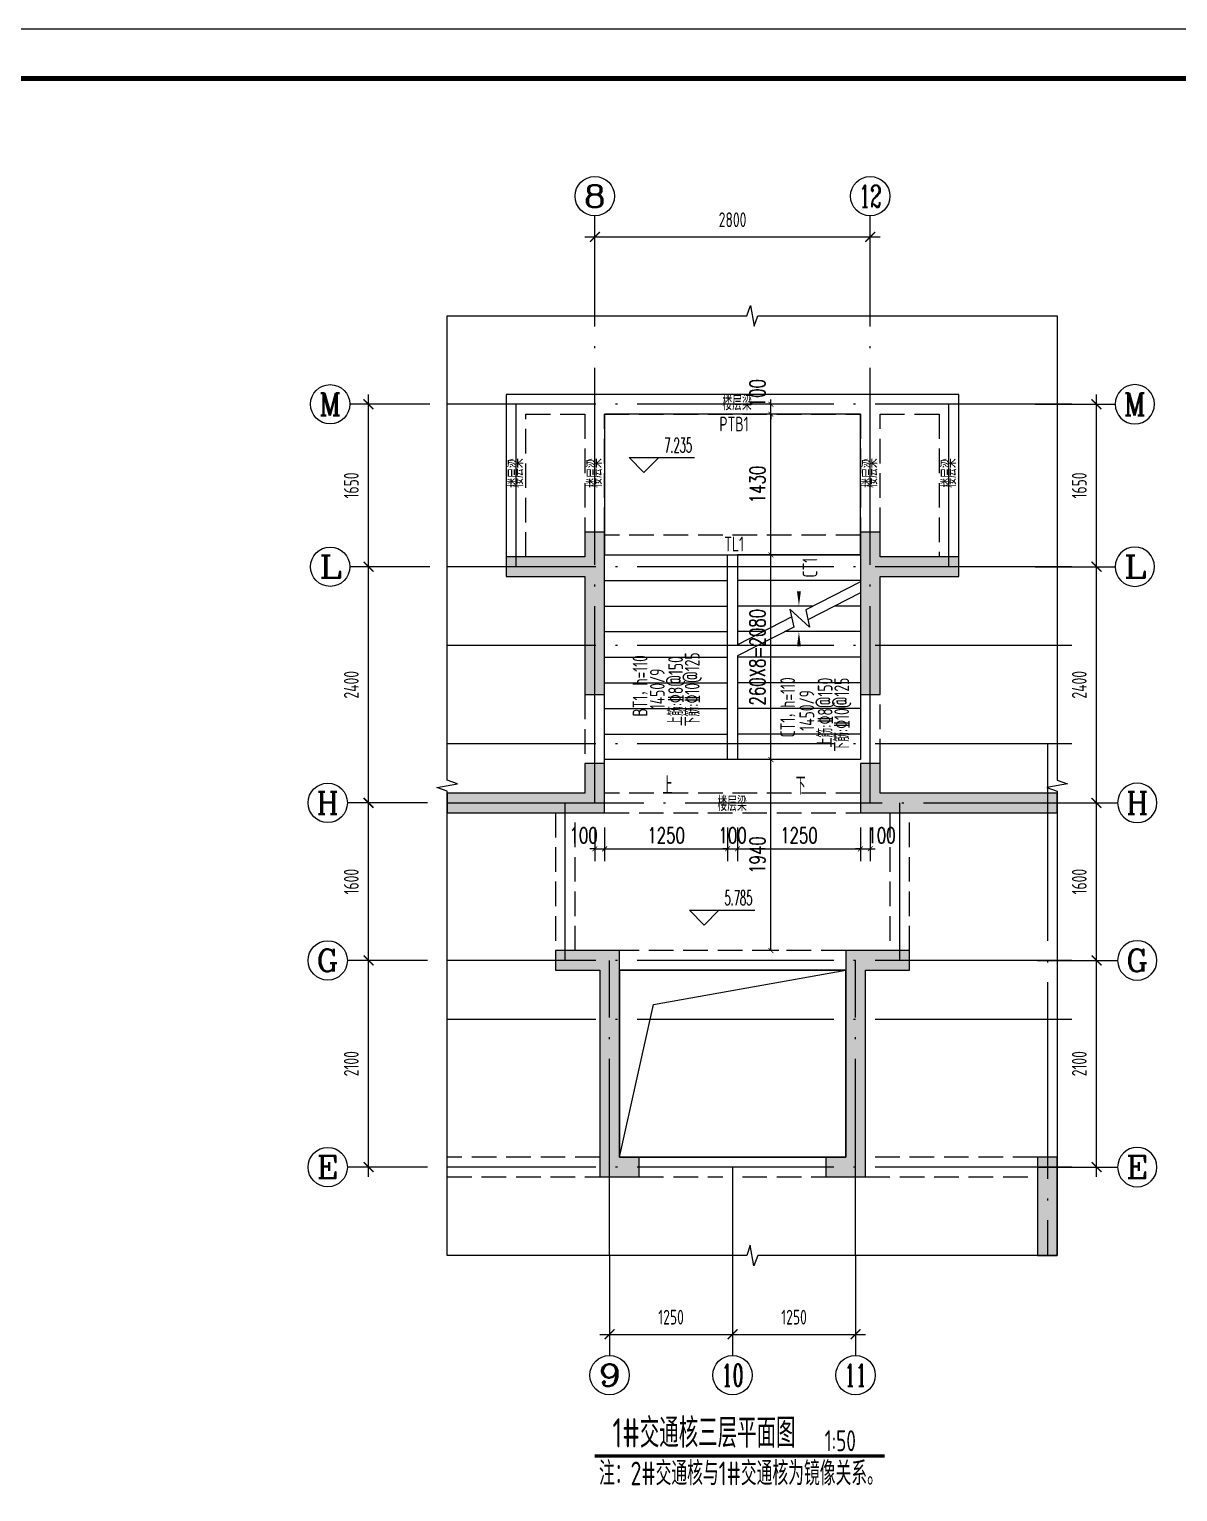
# Model space of a CAD drawing. Extents: x -1058961 to 23600, y -449123 to 2751847.
# Drawn here: x -109573 to -97900, y 32357 to 47216 of the extents above; entities that cross this region are included whole.
import ezdxf
from ezdxf.enums import TextEntityAlignment as Align

# ---------------------------------------------------------------- set-up
doc = ezdxf.new("R2010")
doc.units = 0
doc.header["$LTSCALE"] = 1000
doc.linetypes.add('DASH', pattern=[0.35, 0.25, -0.1])
doc.linetypes.add('DOTE', pattern=[2.42, 2, -0.2, 0.02, -0.2])
doc.layers.get('0').update_dxf_attribs({"linetype": 'CONTINUOUS'})
doc.layers.get('DEFPOINTS').update_dxf_attribs({"linetype": 'CONTINUOUS'})
for name, color, linetype in [('-TK', 7, 'CONTINUOUS'), ('A-AXIS_TEXT', 7, 'CONTINUOUS'), ('A-DOTE', 10, 'DOTE'), ('AXIS', 3, 'CONTINUOUS'), ('DIM_ELEV', 3, 'CONTINUOUS'), ('DIM_SYMB', 3, 'CONTINUOUS'), ('PUB_TEXT', 2, 'CONTINUOUS'), ('S-D洞口', 4, 'CONTINUOUS'), ('S-L主梁线', 4, 'DASH'), ('S-Q墙填充', 252, 'CONTINUOUS'), ('S-Q墙实线', 6, 'CONTINUOUS'), ('S-Y一般标注', 3, 'CONTINUOUS'), ('TEXT', 2, 'CONTINUOUS'), ('尺寸标注', 86, 'CONTINUOUS')]:
    doc.layers.add(name, color=color, linetype=linetype)
doc.layers.add('AXIS_TEXT', color=7, linetype='CONTINUOUS', lineweight=20)
doc.layers.add('STAIR', color=2, linetype='CONTINUOUS', lineweight=18)
doc.styles.add('_TCH_AXIS', font='COMPLEX', dxfattribs={"bigfont": 'GBCBIG'})
doc.styles.add('_TCH_DIM', font='SIMPLEX.shx', dxfattribs={"width": 0.7, "bigfont": 'GBCBIG.shx'})
doc.styles.add('_TCH_DIM_T3', font='SIMPLEX', dxfattribs={"width": 0.705882, "bigfont": 'GBCBIG'})
doc.styles.add('COMPLEX', font='COMPLEX')
doc.styles.add('TSSD_DIMENSION', font='Tssdeng.shx', dxfattribs={"width": 0.7, "bigfont": 'tssdchn.shx'})
doc.styles.add('TSSD_REIN', font='tssdeng.shx', dxfattribs={"width": 0.7, "height": 300, "bigfont": 'tssdchn.shx'})
doc.dimstyles.new('_TCH_ARCH&&50', dxfattribs={"dimtxt": 157.5, "dimasz": 50, "dimexe": 125, "dimexo": 150, "dimgap": 58.75, "dimtad": 1, "dimdec": 0, "dimzin": 0, "dimdsep": 46, "dimtxsty": '_TCH_DIM_T3', "dimblk": 'ARCHTICK', "dimcen": 0.09, "dimclrt": 7, "dimazin": 0, "dimtfac": 1, "dimtdec": 0, "dimtix": 1, "dimtmove": 2, "dimatfit": 3, "dimldrblk": 'ARCHTICK', "dimfxl": 0, "dimtolj": 1, "dimtzin": 0, "dimarcsym": 0})
doc.dimstyles.new('TSSD_100_100$0', dxfattribs={"dimtxt": 300, "dimasz": 80, "dimexe": 100, "dimexo": 250, "dimgap": 100, "dimtad": 1, "dimdec": 0, "dimzin": 0, "dimdsep": 46, "dimtxsty": 'TSSD_DIMENSION', "dimblk": 'ARCHTICK', "dimcen": 0, "dimdle": 100, "dimclrd": 3, "dimclre": 3, "dimclrt": 7, "dimadec": 0, "dimazin": 0, "dimtfac": 1, "dimtdec": 0, "dimtix": 1, "dimtmove": 2, "dimatfit": 3, "dimldrblk": 'ARCHTICK', "dimfxl": 0, "dimtolj": 1, "dimtzin": 0, "dimarcsym": 0})

# ---------------------------------------------------------------- blocks, each defined once
blk = doc.blocks.new('_ArchTick')
at = {"color": 0, "linetype": 'ByBlock', "const_width": 0.15}
blk.add_lwpolyline([(-0.5, -0.5), (0.5, 0.5)], dxfattribs=at)
blk = doc.blocks.new('*D2576')
at = {"layer": 'DEFPOINTS', "color": 0}
for p in [(-101125, 39256), (-101025, 39256), (-101025, 38889)]:
    blk.add_point(p, dxfattribs=at)
at = {"layer": '尺寸标注', "color": 0, "lineweight": -2}
for p, q in [((-101125, 39106), (-101125, 38764)), ((-101025, 39106), (-101025, 38764)), ((-101125, 38889), (-101175, 38889)), ((-101125, 38889), (-101025, 38889)), ((-101025, 38889), (-100975, 38889))]:
    blk.add_line(p, q, dxfattribs=at)
at = {"layer": '尺寸标注', "color": 0, "lineweight": -2, "xscale": 50, "yscale": 50, "zscale": 50}
blk.add_blockref('_ArchTick', (-101125, 38889), dxfattribs=at)
at = {"layer": '尺寸标注', "color": 0, "lineweight": -2, "xscale": 50, "yscale": 50, "zscale": 50, "rotation": 180}
blk.add_blockref('_ArchTick', (-101025, 38889), dxfattribs=at)
at = {"layer": '尺寸标注', "color": 7, "insert": (-100911, 39026), "char_height": 157.5, "attachment_point": 5, "style": '_TCH_DIM_T3'}
blk.add_mtext('\\A1;100', dxfattribs=at)
blk = doc.blocks.new('*D2577')
at = {"layer": 'DEFPOINTS', "color": 0}
for p in [(-102375, 39256), (-101125, 39256), (-101125, 38889)]:
    blk.add_point(p, dxfattribs=at)
at = {"layer": '尺寸标注', "color": 0, "lineweight": -2}
for p, q in [((-102375, 39106), (-102375, 38764)), ((-101125, 39106), (-101125, 38764)), ((-102375, 38889), (-101125, 38889))]:
    blk.add_line(p, q, dxfattribs=at)
at = {"layer": '尺寸标注', "color": 0, "lineweight": -2, "xscale": 50, "yscale": 50, "zscale": 50, "rotation": 180}
blk.add_blockref('_ArchTick', (-102375, 38889), dxfattribs=at)
at = {"layer": '尺寸标注', "color": 0, "lineweight": -2, "xscale": 50, "yscale": 50, "zscale": 50}
blk.add_blockref('_ArchTick', (-101125, 38889), dxfattribs=at)
at = {"layer": '尺寸标注', "color": 7, "insert": (-101750, 39026), "char_height": 157.5, "attachment_point": 5, "style": '_TCH_DIM_T3'}
blk.add_mtext('\\A1;1250', dxfattribs=at)
blk = doc.blocks.new('*D2578')
at = {"layer": 'DEFPOINTS', "color": 0}
for p in [(-102475, 39256), (-102375, 39256), (-102375, 38889)]:
    blk.add_point(p, dxfattribs=at)
at = {"layer": '尺寸标注', "color": 0, "lineweight": -2}
for p, q in [((-102475, 39106), (-102475, 38764)), ((-102375, 39106), (-102375, 38764)), ((-102475, 38889), (-102525, 38889)), ((-102475, 38889), (-102375, 38889)), ((-102375, 38889), (-102325, 38889))]:
    blk.add_line(p, q, dxfattribs=at)
at = {"layer": '尺寸标注', "color": 0, "lineweight": -2, "xscale": 50, "yscale": 50, "zscale": 50}
blk.add_blockref('_ArchTick', (-102475, 38889), dxfattribs=at)
at = {"layer": '尺寸标注', "color": 0, "lineweight": -2, "xscale": 50, "yscale": 50, "zscale": 50, "rotation": 180}
blk.add_blockref('_ArchTick', (-102375, 38889), dxfattribs=at)
at = {"layer": '尺寸标注', "color": 7, "insert": (-102425, 39026), "char_height": 157.5, "attachment_point": 5, "style": '_TCH_DIM_T3'}
blk.add_mtext('\\A1;100', dxfattribs=at)
blk = doc.blocks.new('*D2579')
at = {"layer": 'DEFPOINTS', "color": 0}
for p in [(-103725, 39256), (-102475, 39256), (-102475, 38889)]:
    blk.add_point(p, dxfattribs=at)
at = {"layer": '尺寸标注', "color": 0, "lineweight": -2}
for p, q in [((-103725, 39106), (-103725, 38764)), ((-102475, 39106), (-102475, 38764)), ((-103725, 38889), (-102475, 38889))]:
    blk.add_line(p, q, dxfattribs=at)
at = {"layer": '尺寸标注', "color": 0, "lineweight": -2, "xscale": 50, "yscale": 50, "zscale": 50, "rotation": 180}
blk.add_blockref('_ArchTick', (-103725, 38889), dxfattribs=at)
at = {"layer": '尺寸标注', "color": 0, "lineweight": -2, "xscale": 50, "yscale": 50, "zscale": 50}
blk.add_blockref('_ArchTick', (-102475, 38889), dxfattribs=at)
at = {"layer": '尺寸标注', "color": 7, "insert": (-103100, 39026), "char_height": 157.5, "attachment_point": 5, "style": '_TCH_DIM_T3'}
blk.add_mtext('\\A1;1250', dxfattribs=at)
blk = doc.blocks.new('*D2580')
at = {"layer": 'DEFPOINTS', "color": 0}
for p in [(-103825, 39256), (-103725, 39256), (-103725, 38889)]:
    blk.add_point(p, dxfattribs=at)
at = {"layer": '尺寸标注', "color": 0, "lineweight": -2}
for p, q in [((-103825, 39106), (-103825, 38764)), ((-103725, 39106), (-103725, 38764)), ((-103825, 38889), (-103875, 38889)), ((-103825, 38889), (-103725, 38889)), ((-103725, 38889), (-103675, 38889))]:
    blk.add_line(p, q, dxfattribs=at)
at = {"layer": '尺寸标注', "color": 0, "lineweight": -2, "xscale": 50, "yscale": 50, "zscale": 50}
blk.add_blockref('_ArchTick', (-103825, 38889), dxfattribs=at)
at = {"layer": '尺寸标注', "color": 0, "lineweight": -2, "xscale": 50, "yscale": 50, "zscale": 50, "rotation": 180}
blk.add_blockref('_ArchTick', (-103725, 38889), dxfattribs=at)
at = {"layer": '尺寸标注', "color": 7, "insert": (-103939, 39026), "char_height": 157.5, "attachment_point": 5, "style": '_TCH_DIM_T3'}
blk.add_mtext('\\A1;100', dxfattribs=at)
blk = doc.blocks.new('*D2581')
at = {"layer": 'DEFPOINTS', "color": 0}
for p in [(-102035, 43406), (-101806, 43406), (-101806, 43306)]:
    blk.add_point(p, dxfattribs=at)
at = {"layer": '尺寸标注', "color": 0, "lineweight": -2}
for p, q in [((-101956, 43406), (-102160, 43406)), ((-102035, 43406), (-102035, 43456)), ((-102035, 43306), (-102035, 43406)), ((-101956, 43306), (-102160, 43306)), ((-102035, 43306), (-102035, 43256))]:
    blk.add_line(p, q, dxfattribs=at)
at = {"layer": '尺寸标注', "color": 0, "lineweight": -2, "xscale": 50, "yscale": 50, "zscale": 50}
for p, rotation in [((-102035, 43406), 270), ((-102035, 43306), 90)]:
    blk.add_blockref('_ArchTick', p, dxfattribs=dict(at, rotation=rotation))
at = {"layer": '尺寸标注', "color": 7, "insert": (-102172, 43519), "char_height": 157.5, "attachment_point": 5, "rotation": 90, "style": '_TCH_DIM_T3'}
blk.add_mtext('\\A1;100', dxfattribs=at)
blk = doc.blocks.new('*D2582')
at = {"layer": 'DEFPOINTS', "color": 0}
for p in [(-102035, 43306), (-101806, 43306), (-101806, 41876)]:
    blk.add_point(p, dxfattribs=at)
at = {"layer": '尺寸标注', "color": 0, "lineweight": -2}
for p, q in [((-101956, 43306), (-102160, 43306)), ((-102035, 41876), (-102035, 43306)), ((-101956, 41876), (-102160, 41876))]:
    blk.add_line(p, q, dxfattribs=at)
at = {"layer": '尺寸标注', "color": 0, "lineweight": -2, "xscale": 50, "yscale": 50, "zscale": 50}
for p, rotation in [((-102035, 43306), 90), ((-102035, 41876), 270)]:
    blk.add_blockref('_ArchTick', p, dxfattribs=dict(at, rotation=rotation))
at = {"layer": '尺寸标注', "color": 7, "insert": (-102172, 42591), "char_height": 157.5, "attachment_point": 5, "rotation": 90, "style": '_TCH_DIM_T3'}
blk.add_mtext('\\A1;1430', dxfattribs=at)
blk = doc.blocks.new('*D2583')
at = {"layer": 'DEFPOINTS', "color": 0}
for p in [(-102035, 41876), (-101806, 41876), (-101806, 39796)]:
    blk.add_point(p, dxfattribs=at)
at = {"layer": '尺寸标注', "color": 0, "lineweight": -2}
for p, q in [((-101956, 41876), (-102160, 41876)), ((-102035, 39796), (-102035, 41876)), ((-101956, 39796), (-102160, 39796))]:
    blk.add_line(p, q, dxfattribs=at)
at = {"layer": '尺寸标注', "color": 0, "lineweight": -2, "xscale": 50, "yscale": 50, "zscale": 50}
for p, rotation in [((-102035, 41876), 90), ((-102035, 39796), 270)]:
    blk.add_blockref('_ArchTick', p, dxfattribs=dict(at, rotation=rotation))
at = {"layer": '尺寸标注', "color": 7, "insert": (-102172, 40836), "char_height": 157.5, "attachment_point": 5, "rotation": 90, "style": '_TCH_DIM_T3'}
blk.add_mtext('\\A1;260X8=2080', dxfattribs=at)
blk = doc.blocks.new('*D2584')
at = {"layer": 'DEFPOINTS', "color": 0}
for p in [(-102035, 39796), (-101806, 39796), (-101806, 37856)]:
    blk.add_point(p, dxfattribs=at)
at = {"layer": '尺寸标注', "color": 0, "lineweight": -2}
for p, q in [((-101956, 39796), (-102160, 39796)), ((-102035, 37856), (-102035, 39796)), ((-101956, 37856), (-102160, 37856))]:
    blk.add_line(p, q, dxfattribs=at)
at = {"layer": '尺寸标注', "color": 0, "lineweight": -2, "xscale": 50, "yscale": 50, "zscale": 50}
for p, rotation in [((-102035, 39796), 90), ((-102035, 37856), 270)]:
    blk.add_blockref('_ArchTick', p, dxfattribs=dict(at, rotation=rotation))
at = {"layer": '尺寸标注', "color": 7, "insert": (-102172, 38826), "char_height": 157.5, "attachment_point": 5, "rotation": 90, "style": '_TCH_DIM_T3'}
blk.add_mtext('\\A1;1940', dxfattribs=at)
blk = doc.blocks.new('20210810.16290393')
at = {"layer": 'STAIR'}
for p, q in [((2600, 3510), (0, 3510)), ((0, 3510), (0, 2080)), ((2600, 2080), (2600, 3510)), ((0, 0), (0, 2080)), ((0, 2080), (1250, 2080)), ((0, 2080), (2600, 2080)), ((1250, 0), (1250, 2080)), ((1250, 0), (1250, 2080)), ((2600, 2080), (1350, 2080)), ((1350, 2080), (1350, 1165)), ((1350, 2080), (1350, 1165)), ((2600, 2080), (2600, 1807)), ((0, 1820), (1250, 1820)), ((2600, 1820), (1350, 1820)), ((2600, 1807), (2044, 1522)), ((2600, 1695), (2066, 1420)), ((2600, 1695), (2600, 0)), ((0, 1560), (1250, 1560)), ((2119, 1560), (1350, 1560)), ((2082, 1347), (1884, 1530)), ((1884, 1530), (1924, 1347)), ((2044, 1522), (2082, 1347)), ((2600, 1560), (2338, 1560)), ((1902, 1449), (1350, 1165)), ((1924, 1347), (1350, 1053)), ((0, 1300), (1250, 1300)), ((1612, 1300), (1350, 1300)), ((2600, 1300), (1831, 1300)), ((1350, 1053), (1350, 0)), ((1350, 1053), (1350, 0)), ((0, 1040), (1250, 1040)), ((2600, 1040), (1350, 1040)), ((0, 780), (1250, 780)), ((2600, 780), (1350, 780)), ((0, 520), (1250, 520)), ((2600, 520), (1350, 520)), ((0, 260), (1250, 260)), ((2600, 260), (1350, 260)), ((2600, 0), (0, 0))]:
    blk.add_line(p, q, dxfattribs=at)
blk = doc.blocks.new('A1')
blk.add_lwpolyline([(0, 59400), (0, 0), (84100, 0), (84100, 59400)], close=True)
at = {"const_width": 100}
blk.add_lwpolyline([(2500, 58400), (2500, 1000), (83100, 1000), (83100, 58400)], close=True, dxfattribs=at)
blk = doc.blocks.new('*D2547')
at = {"layer": 'DEFPOINTS', "color": 0}
for p in [(547252, 151814), (544452, 151014), (547252, 151014)]:
    blk.add_point(p, dxfattribs=at)
at = {"layer": 'S-Y一般标注', "color": 0, "lineweight": -2}
for p, q in [((544452, 151264), (544452, 151914)), ((547252, 151264), (547252, 151914)), ((544352, 151814), (547352, 151814))]:
    blk.add_line(p, q, dxfattribs=at)
at = {"layer": 'S-Y一般标注', "color": 0, "lineweight": -2, "xscale": 100, "yscale": 100, "zscale": 100, "rotation": 180}
blk.add_blockref('_ArchTick', (544452, 151814), dxfattribs=at)
at = {"layer": 'S-Y一般标注', "color": 0, "lineweight": -2, "xscale": 100, "yscale": 100, "zscale": 100}
blk.add_blockref('_ArchTick', (547252, 151814), dxfattribs=at)
at = {"layer": 'S-Y一般标注', "color": 7, "insert": (545852, 151989), "char_height": 150, "attachment_point": 5, "style": 'TSSD_DIMENSION'}
blk.add_mtext('\\A1;2800', dxfattribs=at)
blk = doc.blocks.new('ArchTick')
at = {"color": 0, "linetype": 'ByBlock', "lineweight": -2, "const_width": 0.075}
blk.add_lwpolyline([(-0.25, -0.25), (0.25, 0.25)], dxfattribs=at)
blk = doc.blocks.new('*D2548')
at = {"layer": 'DEFPOINTS', "color": 0}
for p in [(542152, 144464), (542952, 144464), (542952, 142364)]:
    blk.add_point(p, dxfattribs=at)
at = {"layer": 'S-Y一般标注', "color": 0, "lineweight": -2}
for p, q in [((542702, 144464), (542052, 144464)), ((542152, 142264), (542152, 144564)), ((542702, 142364), (542052, 142364))]:
    blk.add_line(p, q, dxfattribs=at)
at = {"layer": 'S-Y一般标注', "color": 0, "lineweight": -2, "xscale": 100, "yscale": 100, "zscale": 100}
for p, rotation in [((542152, 144464), 90), ((542152, 142364), 270)]:
    blk.add_blockref('_ArchTick', p, dxfattribs=dict(at, rotation=rotation))
at = {"layer": 'S-Y一般标注', "color": 7, "insert": (541977, 143414), "char_height": 150, "attachment_point": 5, "rotation": 90, "style": 'TSSD_DIMENSION'}
blk.add_mtext('\\A1;2100', dxfattribs=at)
blk = doc.blocks.new('*D2549')
at = {"layer": 'DEFPOINTS', "color": 0}
for p in [(542152, 146064), (542952, 146064), (542952, 144464)]:
    blk.add_point(p, dxfattribs=at)
at = {"layer": 'S-Y一般标注', "color": 0, "lineweight": -2}
for p, q in [((542152, 144364), (542152, 146164)), ((542702, 146064), (542052, 146064)), ((542702, 144464), (542052, 144464))]:
    blk.add_line(p, q, dxfattribs=at)
at = {"layer": 'S-Y一般标注', "color": 0, "lineweight": -2, "xscale": 100, "yscale": 100, "zscale": 100}
for p, rotation in [((542152, 146064), 90), ((542152, 144464), 270)]:
    blk.add_blockref('_ArchTick', p, dxfattribs=dict(at, rotation=rotation))
at = {"layer": 'S-Y一般标注', "color": 7, "insert": (541977, 145264), "char_height": 150, "attachment_point": 5, "rotation": 90, "style": 'TSSD_DIMENSION'}
blk.add_mtext('\\A1;1600', dxfattribs=at)
blk = doc.blocks.new('*D2550')
at = {"layer": 'DEFPOINTS', "color": 0}
for p in [(542152, 148464), (542952, 148464), (542952, 146064)]:
    blk.add_point(p, dxfattribs=at)
at = {"layer": 'S-Y一般标注', "color": 0, "lineweight": -2}
for p, q in [((542702, 148464), (542052, 148464)), ((542152, 145964), (542152, 148564)), ((542702, 146064), (542052, 146064))]:
    blk.add_line(p, q, dxfattribs=at)
at = {"layer": 'S-Y一般标注', "color": 0, "lineweight": -2, "xscale": 100, "yscale": 100, "zscale": 100}
for p, rotation in [((542152, 148464), 90), ((542152, 146064), 270)]:
    blk.add_blockref('_ArchTick', p, dxfattribs=dict(at, rotation=rotation))
at = {"layer": 'S-Y一般标注', "color": 7, "insert": (541977, 147264), "char_height": 150, "attachment_point": 5, "rotation": 90, "style": 'TSSD_DIMENSION'}
blk.add_mtext('\\A1;2400', dxfattribs=at)
blk = doc.blocks.new('*D2551')
at = {"layer": 'DEFPOINTS', "color": 0}
for p in [(544602, 141464), (545852, 141464), (545852, 140664)]:
    blk.add_point(p, dxfattribs=at)
at = {"layer": 'S-Y一般标注', "color": 0, "lineweight": -2}
for p, q in [((544602, 141214), (544602, 140564)), ((545852, 141214), (545852, 140564)), ((544502, 140664), (545952, 140664))]:
    blk.add_line(p, q, dxfattribs=at)
at = {"layer": 'S-Y一般标注', "color": 0, "lineweight": -2, "xscale": 100, "yscale": 100, "zscale": 100, "rotation": 180}
blk.add_blockref('_ArchTick', (544602, 140664), dxfattribs=at)
at = {"layer": 'S-Y一般标注', "color": 0, "lineweight": -2, "xscale": 100, "yscale": 100, "zscale": 100}
blk.add_blockref('_ArchTick', (545852, 140664), dxfattribs=at)
at = {"layer": 'S-Y一般标注', "color": 7, "insert": (545227, 140839), "char_height": 150, "attachment_point": 5, "style": 'TSSD_DIMENSION'}
blk.add_mtext('\\A1;1250', dxfattribs=at)
blk = doc.blocks.new('*D2552')
at = {"layer": 'DEFPOINTS', "color": 0}
for p in [(542152, 150114), (542952, 150114), (542952, 148464)]:
    blk.add_point(p, dxfattribs=at)
at = {"layer": 'S-Y一般标注', "color": 0, "lineweight": -2}
for p, q in [((542702, 150114), (542052, 150114)), ((542152, 148364), (542152, 150214)), ((542702, 148464), (542052, 148464))]:
    blk.add_line(p, q, dxfattribs=at)
at = {"layer": 'S-Y一般标注', "color": 0, "lineweight": -2, "xscale": 100, "yscale": 100, "zscale": 100}
for p, rotation in [((542152, 150114), 90), ((542152, 148464), 270)]:
    blk.add_blockref('_ArchTick', p, dxfattribs=dict(at, rotation=rotation))
at = {"layer": 'S-Y一般标注', "color": 7, "insert": (541977, 149289), "char_height": 150, "attachment_point": 5, "rotation": 90, "style": 'TSSD_DIMENSION'}
blk.add_mtext('\\A1;1650', dxfattribs=at)
blk = doc.blocks.new('*D2553')
at = {"layer": 'DEFPOINTS', "color": 0}
for p in [(545852, 141464), (547102, 141464), (547102, 140664)]:
    blk.add_point(p, dxfattribs=at)
at = {"layer": 'S-Y一般标注', "color": 0, "lineweight": -2}
for p, q in [((545852, 141214), (545852, 140564)), ((547102, 141214), (547102, 140564)), ((545752, 140664), (547202, 140664))]:
    blk.add_line(p, q, dxfattribs=at)
at = {"layer": 'S-Y一般标注', "color": 0, "lineweight": -2, "xscale": 100, "yscale": 100, "zscale": 100, "rotation": 180}
blk.add_blockref('_ArchTick', (545852, 140664), dxfattribs=at)
at = {"layer": 'S-Y一般标注', "color": 0, "lineweight": -2, "xscale": 100, "yscale": 100, "zscale": 100}
blk.add_blockref('_ArchTick', (547102, 140664), dxfattribs=at)
at = {"layer": 'S-Y一般标注', "color": 7, "insert": (546477, 140839), "char_height": 150, "attachment_point": 5, "style": 'TSSD_DIMENSION'}
blk.add_mtext('\\A1;1250', dxfattribs=at)
blk = doc.blocks.new('_AXISO')
blk.add_circle((0, 0), 0.5)
at = {"layer": 'A-AXIS_TEXT', "style": 'COMPLEX', "width": 1.041667}
blk.add_attdef('A', text='', height=0.56, dxfattribs=at).set_placement((-0.25, -0.28), (0.25, -0.28), align=Align.FIT)
blk = doc.blocks.new('*D2555')
at = {"layer": 'DEFPOINTS', "color": 0}
for p in [(548751, 144464), (549551, 144464), (548751, 142364)]:
    blk.add_point(p, dxfattribs=at)
at = {"layer": 'S-Y一般标注', "color": 0, "lineweight": -2}
for p, q in [((549001, 144464), (549651, 144464)), ((549551, 142264), (549551, 144564)), ((549001, 142364), (549651, 142364))]:
    blk.add_line(p, q, dxfattribs=at)
at = {"layer": 'S-Y一般标注', "color": 0, "lineweight": -2, "xscale": 100, "yscale": 100, "zscale": 100}
for p, rotation in [((549551, 144464), 90), ((549551, 142364), 270)]:
    blk.add_blockref('_ArchTick', p, dxfattribs=dict(at, rotation=rotation))
at = {"layer": 'S-Y一般标注', "color": 7, "insert": (549376, 143414), "char_height": 150, "attachment_point": 5, "rotation": 90, "style": 'TSSD_DIMENSION'}
blk.add_mtext('\\A1;2100', dxfattribs=at)
blk = doc.blocks.new('*D2556')
at = {"layer": 'DEFPOINTS', "color": 0}
for p in [(548751, 146064), (549551, 146064), (548751, 144464)]:
    blk.add_point(p, dxfattribs=at)
at = {"layer": 'S-Y一般标注', "color": 0, "lineweight": -2}
for p, q in [((549551, 144364), (549551, 146164)), ((549001, 146064), (549651, 146064)), ((549001, 144464), (549651, 144464))]:
    blk.add_line(p, q, dxfattribs=at)
at = {"layer": 'S-Y一般标注', "color": 0, "lineweight": -2, "xscale": 100, "yscale": 100, "zscale": 100}
for p, rotation in [((549551, 146064), 90), ((549551, 144464), 270)]:
    blk.add_blockref('_ArchTick', p, dxfattribs=dict(at, rotation=rotation))
at = {"layer": 'S-Y一般标注', "color": 7, "insert": (549376, 145264), "char_height": 150, "attachment_point": 5, "rotation": 90, "style": 'TSSD_DIMENSION'}
blk.add_mtext('\\A1;1600', dxfattribs=at)
blk = doc.blocks.new('*D2557')
at = {"layer": 'DEFPOINTS', "color": 0}
for p in [(548751, 148464), (549551, 148464), (548751, 146064)]:
    blk.add_point(p, dxfattribs=at)
at = {"layer": 'S-Y一般标注', "color": 0, "lineweight": -2}
for p, q in [((549001, 148464), (549651, 148464)), ((549551, 145964), (549551, 148564)), ((549001, 146064), (549651, 146064))]:
    blk.add_line(p, q, dxfattribs=at)
at = {"layer": 'S-Y一般标注', "color": 0, "lineweight": -2, "xscale": 100, "yscale": 100, "zscale": 100}
for p, rotation in [((549551, 148464), 90), ((549551, 146064), 270)]:
    blk.add_blockref('_ArchTick', p, dxfattribs=dict(at, rotation=rotation))
at = {"layer": 'S-Y一般标注', "color": 7, "insert": (549376, 147264), "char_height": 150, "attachment_point": 5, "rotation": 90, "style": 'TSSD_DIMENSION'}
blk.add_mtext('\\A1;2400', dxfattribs=at)
blk = doc.blocks.new('*D2554')
at = {"layer": 'DEFPOINTS', "color": 0}
for p in [(548751, 150114), (549551, 150114), (548751, 148464)]:
    blk.add_point(p, dxfattribs=at)
at = {"layer": 'S-Y一般标注', "color": 0, "lineweight": -2}
for p, q in [((549001, 150114), (549651, 150114)), ((549551, 148364), (549551, 150214)), ((549001, 148464), (549651, 148464))]:
    blk.add_line(p, q, dxfattribs=at)
at = {"layer": 'S-Y一般标注', "color": 0, "lineweight": -2, "xscale": 100, "yscale": 100, "zscale": 100}
for p, rotation in [((549551, 150114), 90), ((549551, 148464), 270)]:
    blk.add_blockref('_ArchTick', p, dxfattribs=dict(at, rotation=rotation))
at = {"layer": 'S-Y一般标注', "color": 7, "insert": (549376, 149289), "char_height": 150, "attachment_point": 5, "rotation": 90, "style": 'TSSD_DIMENSION'}
blk.add_mtext('\\A1;1650', dxfattribs=at)
blk = doc.blocks.new('20210810.17493656')
at = {"layer": 'AXIS'}
for p, q in [((2914.6, 10964.4), (2914.6, 11979)), ((5714.6, 10964.4), (5714.6, 11979)), ((1239.6, 10064.4), (425, 10064.4)), ((7389, 10064.4), (8203.6, 10064.4)), ((1239.6, 8414.4), (425, 8414.4)), ((7389, 8414.4), (8203.6, 8414.4)), ((1214.6, 6014.6), (400, 6014.6)), ((7414, 6014.6), (8228.6, 6014.6)), ((1214.6, 4414.4), (400, 4414.4)), ((7414, 4414.4), (8228.6, 4414.4)), ((1214.6, 2314.4), (400, 2314.4)), ((7414, 2314.4), (8228.6, 2314.4)), ((3065.1, 1414.6), (3065.1, 400)), ((4314.6, 1414.6), (4314.6, 400)), ((5565.1, 1414.6), (5565.1, 400))]:
    blk.add_line(p, q, dxfattribs=at)
ref = blk.add_blockref('_AXISO', (2914.6, 12179), dxfattribs=dict(at, xscale=400, yscale=400, zscale=400))
ref.add_attrib('A', '8', dxfattribs={"layer": 'AXIS_TEXT', "height": 226.3, "style": '_TCH_AXIS', "width": 1.5}).set_placement((2801.5, 12065.8), (3027.8, 12065.8), align=Align.FIT)
ref = blk.add_blockref('_AXISO', (5714.6, 12179), dxfattribs=dict(at, xscale=400, yscale=400, zscale=400))
ref.add_attrib('A', '12', dxfattribs={"layer": 'AXIS_TEXT', "height": 226.27, "style": '_TCH_AXIS', "width": 0.724138}).set_placement((5601.5, 12065.8), (5827.8, 12065.8), align=Align.FIT)
ref = blk.add_blockref('_AXISO', (225, 10064.4), dxfattribs=dict(at, xscale=400, yscale=400, zscale=400))
ref.add_attrib('A', 'M', dxfattribs={"layer": 'AXIS_TEXT', "height": 226.3, "style": '_TCH_AXIS'}).set_placement((111.9, 9951.2), (338.1, 9951.2), align=Align.FIT)
ref = blk.add_blockref('_AXISO', (8403.6, 10064.4), dxfattribs=dict(at, xscale=-400, yscale=400, zscale=400))
ref.add_attrib('A', 'M', dxfattribs={"layer": 'AXIS_TEXT', "height": 226.3, "style": '_TCH_AXIS'}).set_placement((8290.4, 9951.2), (8516.7, 9951.2), align=Align.FIT)
ref = blk.add_blockref('_AXISO', (225, 8414.4), dxfattribs=dict(at, xscale=400, yscale=400, zscale=400))
ref.add_attrib('A', 'L', dxfattribs={"layer": 'AXIS_TEXT', "height": 226.3, "style": '_TCH_AXIS', "width": 1.4}).set_placement((111.9, 8301.2), (338.1, 8301.2), align=Align.FIT)
ref = blk.add_blockref('_AXISO', (8403.6, 8414.4), dxfattribs=dict(at, xscale=-400, yscale=400, zscale=400))
ref.add_attrib('A', 'L', dxfattribs={"layer": 'AXIS_TEXT', "height": 226.3, "style": '_TCH_AXIS', "width": 1.4}).set_placement((8290.4, 8301.2), (8516.7, 8301.2), align=Align.FIT)
ref = blk.add_blockref('_AXISO', (200, 6014.6), dxfattribs=dict(at, xscale=400, yscale=400, zscale=400))
ref.add_attrib('A', 'H', dxfattribs={"layer": 'AXIS_TEXT', "height": 226.3, "style": '_TCH_AXIS', "width": 1.05}).set_placement((86.9, 5901.5), (313.1, 5901.5), align=Align.FIT)
ref = blk.add_blockref('_AXISO', (8428.6, 6014.6), dxfattribs=dict(at, xscale=-400, yscale=400, zscale=400))
ref.add_attrib('A', 'H', dxfattribs={"layer": 'AXIS_TEXT', "height": 226.3, "style": '_TCH_AXIS', "width": 1.05}).set_placement((8315.4, 5901.5), (8541.7, 5901.5), align=Align.FIT)
ref = blk.add_blockref('_AXISO', (200, 4414.4), dxfattribs=dict(at, xscale=400, yscale=400, zscale=400))
ref.add_attrib('A', 'G', dxfattribs={"layer": 'AXIS_TEXT', "height": 226.3, "style": '_TCH_AXIS', "width": 1.166667}).set_placement((86.9, 4301.2), (313.1, 4301.2), align=Align.FIT)
ref = blk.add_blockref('_AXISO', (8428.6, 4414.4), dxfattribs=dict(at, xscale=-400, yscale=400, zscale=400))
ref.add_attrib('A', 'G', dxfattribs={"layer": 'AXIS_TEXT', "height": 226.3, "style": '_TCH_AXIS', "width": 1.166667}).set_placement((8315.4, 4301.2), (8541.7, 4301.2), align=Align.FIT)
ref = blk.add_blockref('_AXISO', (200, 2314.4), dxfattribs=dict(at, xscale=400, yscale=400, zscale=400))
ref.add_attrib('A', 'E', dxfattribs={"layer": 'AXIS_TEXT', "height": 226.3, "style": '_TCH_AXIS', "width": 1.3125}).set_placement((86.9, 2201.2), (313.1, 2201.2), align=Align.FIT)
ref = blk.add_blockref('_AXISO', (8428.6, 2314.4), dxfattribs=dict(at, xscale=-400, yscale=400, zscale=400))
ref.add_attrib('A', 'E', dxfattribs={"layer": 'AXIS_TEXT', "height": 226.3, "style": '_TCH_AXIS', "width": 1.3125}).set_placement((8315.4, 2201.2), (8541.7, 2201.2), align=Align.FIT)
ref = blk.add_blockref('_AXISO', (3065.1, 200), dxfattribs=dict(at, xscale=400, yscale=400, zscale=400))
ref.add_attrib('A', '9', dxfattribs={"layer": 'AXIS_TEXT', "height": 226.3, "style": '_TCH_AXIS', "width": 1.5}).set_placement((2952, 86.9), (3178.2, 86.9), align=Align.FIT)
ref = blk.add_blockref('_AXISO', (4314.6, 200), dxfattribs=dict(at, xscale=400, yscale=400, zscale=400))
ref.add_attrib('A', '10', dxfattribs={"layer": 'AXIS_TEXT', "height": 226.27, "style": '_TCH_AXIS', "width": 0.724138}).set_placement((4201.5, 86.9), (4427.8, 86.9), align=Align.FIT)
ref = blk.add_blockref('_AXISO', (5565.1, 200), dxfattribs=dict(at, xscale=400, yscale=400, zscale=400))
ref.add_attrib('A', '11', dxfattribs={"layer": 'AXIS_TEXT', "height": 226.27, "style": '_TCH_AXIS', "width": 0.875}).set_placement((5452, 86.9), (5678.2, 86.9), align=Align.FIT)
at = {"layer": 'S-Y一般标注'}
for base, p1, p2, picture, middle in [((5714.6, 11764.4), (2914.6, 10964.4), (5714.6, 10964.4), '*D2547', (4314.6, 11939.4)), ((4314.6, 614.6), (3064.6, 1414.6), (4314.6, 1414.6), '*D2551', (3689.6, 789.6)), ((5564.6, 614.6), (4314.6, 1414.6), (5564.6, 1414.6), '*D2553', (4939.6, 789.6))]:
    dim = blk.add_linear_dim(base=base, p1=p1, p2=p2, dimstyle='TSSD_100_100$0', override={"dimtxt": 150, "dimtxsty": 'TSSD_DIMENSION', "dimldrblk": 'ArchTick'}, dxfattribs=at)
    dim.commit()
    dim.dimension.update_dxf_attribs({"geometry": picture, "text_midpoint": middle, "insert": (-541537, -140049.3)})
for base, p1, p2, picture, middle in [((614.6, 10064.4), (1414.6, 8414.4), (1414.6, 10064.4), '*D2552', (439.6, 9239.4)), ((8014, 10064.4), (7214, 8414.4), (7214, 10064.4), '*D2554', (7839, 9239.4)), ((614.6, 8414.4), (1414.6, 6014.6), (1414.6, 8414.4), '*D2550', (439.6, 7214.5)), ((8014, 8414.4), (7214, 6014.6), (7214, 8414.4), '*D2557', (7839, 7214.5)), ((614.6, 6014.6), (1414.6, 4414.4), (1414.6, 6014.6), '*D2549', (439.6, 5214.5)), ((8014, 6014.6), (7214, 4414.4), (7214, 6014.6), '*D2556', (7839, 5214.5)), ((614.6, 4414.4), (1414.6, 2314.4), (1414.6, 4414.4), '*D2548', (439.6, 3364.4)), ((8014, 4414.4), (7214, 2314.4), (7214, 4414.4), '*D2555', (7839, 3364.4))]:
    dim = blk.add_linear_dim(base=base, p1=p1, p2=p2, angle=90, dimstyle='TSSD_100_100$0', override={"dimtxt": 150, "dimtxsty": 'TSSD_DIMENSION', "dimldrblk": 'ArchTick'}, dxfattribs=at)
    dim.commit()
    dim.dimension.update_dxf_attribs({"geometry": picture, "text_midpoint": middle, "insert": (-541537, -140049.3)})

msp = doc.modelspace()

# ---------------------------------------------------------------- hatches: boundary and pattern name
at = {"layer": 'S-Q墙填充'}
h = msp.add_hatch(color=252, dxfattribs=at)
h.dxf.hatch_style = 1
h.paths.add_polyline_path([(-103725.12, 41755.73), (-103725.12, 42105.73), (-103925.12, 42105.73), (-103925.12, 41855.73), (-104725.24, 41855.73), (-104725.24, 41655.73), (-103925.12, 41655.73), (-103925.12, 40455.73), (-103725.12, 40455.73)])
h = msp.add_hatch(color=252, dxfattribs=at)
h.dxf.hatch_style = 1
h.paths.add_polyline_path([(-101125.12, 41755.73), (-101125.12, 40455.73), (-100925.12, 40455.73), (-100925.12, 41655.73), (-100125.51, 41655.73), (-100125.51, 41855.73), (-100925.12, 41855.73), (-100925.12, 42105.73), (-101125.12, 42105.73)])
h = msp.add_hatch(color=252, dxfattribs=at)
h.dxf.hatch_style = 1
h.paths.add_polyline_path([(-103725.12, 39256), (-103725.12, 39756), (-103925.12, 39756), (-103925.12, 39456), (-104125.18, 39456), (-105325.12, 39456), (-105325.12, 39256), (-104125.18, 39256)])
h = msp.add_hatch(color=252, dxfattribs=at)
h.dxf.hatch_style = 1
h.paths.add_polyline_path([(-100925.12, 39456), (-100925.12, 39756), (-101125.12, 39756), (-101125.12, 39256), (-100725.24, 39256), (-99125.12, 39256), (-99125.12, 39456), (-100725.24, 39456)])
h = msp.add_hatch(color=252, dxfattribs=at)
h.dxf.hatch_style = 1
h.paths.add_polyline_path([(-103575.12, 37855.73), (-104225.18, 37855.73), (-104225.18, 37655.73), (-103775.12, 37655.73), (-103775.12, 35555.73), (-103375.12, 35555.73), (-103375.12, 35755.73), (-103575.12, 35755.73)])
h = msp.add_hatch(color=252, dxfattribs=at)
h.dxf.hatch_style = 1
h.paths.add_polyline_path([(-101275.12, 35755.73), (-101475.12, 35755.73), (-101475.12, 35555.73), (-101075.12, 35555.73), (-101075.12, 37655.73), (-100625.24, 37655.73), (-100625.24, 37855.73), (-101275.12, 37855.73)])
h = msp.add_hatch(color=252, dxfattribs=at)
h.dxf.hatch_style = 1
h.paths.add_polyline_path([(-99125.12, 34756), (-99125.13, 35755.73), (-99325.13, 35755.73), (-99325.12, 34756)])

# ---------------------------------------------------------------- linework, layer by layer
at = {"layer": 'A-DOTE'}
for p, q in [((-103825.12, 39356), (-103825.12, 44305.73)), ((-101025.12, 39356), (-101025.12, 44305.73)), ((-98975.11, 43405.73), (-105325.12, 43405.73)), ((-104625.12, 41755.73), (-104625.12, 43405.73)), ((-100225.12, 41755.73), (-100225.12, 43405.73)), ((-98975.11, 41755.73), (-105325.12, 41755.73)), ((-98975.11, 40955.73), (-105325.12, 40955.73)), ((-98975.11, 39955.73), (-105325.12, 39955.73)), ((-99225.33, 39955.73), (-99225.12, 34756)), ((-105325.12, 39356), (-98975.11, 39356)), ((-104125.12, 37755.73), (-104125.12, 39355.73)), ((-100725.12, 37755.73), (-100725.12, 39355.73)), ((-98975.11, 37755.73), (-105325.12, 37755.73)), ((-103675.12, 34755.99), (-103675.12, 37755.73)), ((-101175.12, 34756.01), (-101175.12, 37755.73)), ((-98975.11, 37155.73), (-105325.12, 37155.73)), ((-98975.11, 35655.73), (-105325.12, 35655.73)), ((-102425.12, 35655.73), (-102425.12, 34756))]:
    msp.add_line(p, q, dxfattribs=at)
at = {"layer": 'DIM_ELEV', "color": 6}
for p, q in [((-103325.51, 42713.6), (-103475.51, 42863.6)), ((-103475.51, 42863.6), (-102810.59, 42863.6)), ((-103325.51, 42713.6), (-103175.51, 42863.6)), ((-102712.89, 38114.69), (-102862.89, 38264.69)), ((-102862.89, 38264.69), (-102197.97, 38264.69)), ((-102712.89, 38114.69), (-102862.89, 38264.69)), ((-102862.89, 38264.69), (-102197.97, 38264.69)), ((-102712.89, 38114.69), (-102562.89, 38264.69)), ((-102712.89, 38114.69), (-102562.89, 38264.69))]:
    msp.add_line(p, q, dxfattribs=at)
at = {"layer": 'DIM_SYMB'}
for points in [[(-105325.12, 34755.73), (-105325.12, 39474.48), (-105430.12, 39512.7), (-105220.12, 39549.73), (-105325.12, 39586.98), (-105325.12, 44305.73)], [(-105325.12, 44305.73), (-102281.37, 44305.73), (-102243.16, 44410.73), (-102206.13, 44200.73), (-102168.87, 44305.73), (-99125.12, 44305.73)], [(-99125.12, 44305.73), (-99125.12, 39586.98), (-99020.12, 39548.76), (-99230.12, 39511.73), (-99125.12, 39474.48), (-99125.12, 34755.73)], [(-99125.12, 34755.73), (-102168.87, 34755.73), (-102207.09, 34650.73), (-102244.12, 34860.73), (-102281.37, 34755.73), (-105325.12, 34755.73)]]:
    msp.add_lwpolyline(points, dxfattribs=at)
for points in [[(-103100.12, 39665.73, 0, 0, 0), (-103100.12, 42590.73, 0, 0, 0), (-101750.12, 42590.73, 0, 0, 0), (-101750.12, 41355.73, 0, 40, 0), (-101750.12, 41505.73, 0, 0, 0)], [(-101750.12, 39665.73, 0, 0, 0), (-101750.12, 41095.73, 0, 40, 0), (-101750.12, 40945.73, 0, 0, 0)]]:
    msp.add_lwpolyline(points, format="xyseb", dxfattribs=at)
at = {"layer": 'DIM_SYMB', "const_width": 35}
msp.add_lwpolyline([(-103825.04, 32720.92), (-100880.3, 32720.92)], dxfattribs=at)
at = {"layer": 'S-D洞口', "color": 5}
msp.add_lwpolyline([(-103575.12, 35755.73), (-101275.12, 35755.73), (-101275.12, 37655.73), (-103575.12, 37655.73), (-103575.12, 35755.73), (-103228.29, 37308.9), (-101275.12, 37655.73)], dxfattribs=at)
msp.add_lwpolyline([(-103575.12, 35755.73), (-101275.12, 35755.73), (-101275.12, 37655.73), (-103575.12, 37655.73), (-103575.12, 35755.73), (-103228.29, 37308.9), (-101275.12, 37655.73)], dxfattribs=at)
at = {"layer": 'S-L主梁线', "linetype": 'ByBlock', "lineweight": 18}
for p, q in [((-104725.54, 43505.73), (-104725.24, 41855.73)), ((-100125.34, 43505.73), (-104725.54, 43505.73)), ((-100125.51, 41855.73), (-100125.34, 43505.73)), ((-103575.12, 37655.73), (-101275.12, 37655.73)), ((-102425.11, 35755.73), (-103375.12, 35755.73)), ((-101475.12, 35755.73), (-102425.11, 35755.73))]:
    msp.add_line(p, q, dxfattribs=at)
at = {"layer": 'S-L主梁线', "linetype": 'DASH', "lineweight": 18}
for p, q in [((-104525.41, 43305.64), (-103925.12, 43305.71)), ((-104525.26, 41855.73), (-104525.41, 43305.64)), ((-103925.12, 43305.71), (-103925.12, 42105.73)), ((-103725.12, 42105.73), (-103725.12, 43305.73)), ((-103725.12, 43305.73), (-101125.61, 43305.73)), ((-101125.61, 43305.73), (-101125.16, 42105.73)), ((-100925.12, 42105.73), (-100925.79, 43305.73)), ((-100925.61, 43305.73), (-100325.14, 43305.73)), ((-100325.35, 43305.73), (-100325.5, 41855.73)), ((-101125.16, 42075.73), (-103725.12, 42075.73)), ((-103725.12, 41875.73), (-101125.12, 41875.73)), ((-103925.12, 40455.73), (-103925.12, 39756)), ((-103725.12, 39756), (-103725.12, 40455.73)), ((-101125.12, 40455.73), (-101125.12, 39756)), ((-100925.12, 39756), (-100925.12, 40455.73)), ((-101125.12, 39456), (-103725.12, 39456)), ((-104225.18, 39256), (-104225.18, 37855.73)), ((-104025.18, 37855.73), (-104025.18, 39256)), ((-103725.12, 39256), (-101125.12, 39256)), ((-100825.24, 39256), (-100825.24, 37855.73)), ((-100625.24, 37855.73), (-100625.24, 39256)), ((-101275.12, 37855.73), (-103575.12, 37855.73)), ((-103775.12, 35755.73), (-105325.12, 35755.73)), ((-99325.13, 35755.73), (-101075.12, 35755.73)), ((-105325.12, 35555.73), (-103775.12, 35555.73)), ((-103375.12, 35555.73), (-102525.11, 35555.73)), ((-102325.11, 35555.73), (-101475.12, 35555.73)), ((-101075.12, 35555.73), (-99325.13, 35555.73))]:
    msp.add_line(p, q, dxfattribs=at)
at = {"layer": 'S-Q墙实线'}
msp.add_lwpolyline([(-103725.12, 41755.73), (-103725.12, 42105.73), (-103925.12, 42105.73), (-103925.12, 41855.73), (-104725.24, 41855.73), (-104725.24, 41655.73), (-103925.12, 41655.73), (-103925.12, 40455.73), (-103725.12, 40455.73), (-103725.12, 41755.73)], dxfattribs=at)
for points in [[(-101125.12, 41755.73), (-101125.12, 40455.73), (-100925.12, 40455.73), (-100925.12, 41655.73), (-100125.51, 41655.73), (-100125.51, 41855.73), (-100925.12, 41855.73), (-100925.12, 42105.73), (-101125.12, 42105.73)], [(-103725.12, 39256), (-103725.12, 39756), (-103925.12, 39756), (-103925.12, 39456), (-104125.18, 39456), (-105325.12, 39456), (-105325.12, 39256), (-104125.18, 39256)], [(-100925.12, 39456), (-100925.12, 39756), (-101125.12, 39756), (-101125.12, 39256), (-100725.24, 39256), (-99125.12, 39256), (-99125.12, 39456), (-100725.24, 39456)], [(-103575.12, 37855.73), (-104225.18, 37855.73), (-104225.18, 37655.73), (-103775.12, 37655.73), (-103775.12, 37155.73), (-103775.12, 35555.73), (-103375.12, 35555.73), (-103375.12, 35755.73), (-103575.12, 35755.73), (-103575.12, 37155.73)], [(-101075.12, 35555.73), (-101075.12, 37155.73), (-101075.12, 37655.73), (-100625.24, 37655.73), (-100625.24, 37855.73), (-101275.12, 37855.73), (-101275.12, 37155.73), (-101275.12, 35755.73), (-101475.12, 35755.73), (-101475.12, 35555.73)], [(-99125.12, 34756), (-99125.13, 35755.73), (-99325.13, 35755.73), (-99325.12, 34756)]]:
    msp.add_lwpolyline(points, close=True, dxfattribs=at)

# ---------------------------------------------------------------- block references
at = {"layer": '-TK', "xscale": 0.5, "yscale": 0.5, "zscale": 0.5}
msp.add_blockref('A1', (-133357.71, 17516.33), dxfattribs=at)
at = {"layer": 'S-Y一般标注'}
msp.add_blockref('20210810.17493656', (-106739.73, 33341.37), dxfattribs=at)
at = {"layer": 'STAIR'}
msp.add_blockref('20210810.16290393', (-103725.12, 39795.73), dxfattribs=at)

# ---------------------------------------------------------------- texts
at = {"layer": 'PUB_TEXT', "color": 6, "style": '_TCH_DIM', "width": 0.494118}
for s, p in [('7.235', (-103119.59, 42916.1)), ('5.785', (-102506.97, 38317.19))]:
    msp.add_text(s, height=148.75, dxfattribs=at).set_placement(p)
at = {"layer": 'PUB_TEXT', "width": 0.7}
for s, height, style, p in [('上', 178.72, '_TCH_DIM', (-103136.61, 39440.68)), ('下', 178.72, '_TCH_DIM', (-101783.35, 39440.68)), ('1#交通核三层平面图', 297.5, 'TSSD_REIN', (-103645.12, 32806.08)), ('1:50', 212.5, 'TSSD_REIN', (-101488.89, 32769.17))]:
    msp.add_text(s, height=height, dxfattribs=dict(at, style=style)).set_placement(p)
at = {"layer": 'PUB_TEXT', "color": 1, "style": 'TSSD_REIN', "width": 0.7}
msp.add_text('注：2#交通核与1#交通核为镜像关系。', height=241.1348, dxfattribs=at).set_placement((-103782.24, 32422.62))
at = {"layer": 'TEXT', "color": 230, "style": 'TSSD_REIN', "width": 0.7}
for s, p in [('楼层梁', (-102378.44, 43345.09)), ('PTB1', (-102409.84, 43129.88)), ('TL1', (-102409.02, 41911.38)), ('楼层梁', (-102428.94, 39272.53))]:
    msp.add_text(s, height=150, dxfattribs=at).set_placement(p, align=Align.CENTER)
for s, p in [('楼层梁', (-104552.04, 42707.81)), ('楼层梁', (-103752.04, 42707.81)), ('楼层梁', (-100952.04, 42707.81)), ('楼层梁', (-100152.04, 42707.85)), ('CT1', (-101563.25, 41745.85)), ('BT1，h=110', (-103289.94, 40544.76)), ('1450/9', (-103114.27, 40513.87)), ('CT1，h=110', (-101790.14, 40326.33)), ('1450/9', (-101594.59, 40295.45))]:
    msp.add_text(s, height=150, rotation=90, dxfattribs=at).set_placement(p, align=Align.CENTER)
for s, p in [('下筋:%%13210@125', (-102760.21, 40133.64, 0)), ('上筋:%%1328@150', (-102928.37, 40138.55, 0)), ('上筋:%%1328@150', (-101408.69, 39920.12, 0)), ('下筋:%%13210@125', (-101240.53, 39876.64, 0))]:
    msp.add_text(s, height=150, rotation=90, dxfattribs=at).set_placement(p)

# ---------------------------------------------------------------- dimensions: what is measured, and where the dimension line sits
at = {"layer": '尺寸标注', "color": 106}
for base, p1, p2, angle, picture, middle in [((-102034.66, 43405.73), (-101806.15, 43305.73), (-101806.15, 43405.73), 90, '*D2581', (-102172.16, 43519.37)), ((-103725.12, 38888.89), (-103825.12, 39255.73), (-103725.12, 39255.73), 0, '*D2580', (-103938.76, 39026.39)), ((-101025.12, 38888.89), (-101125.12, 39255.73), (-101025.12, 39255.73), 0, '*D2576', (-100911.47, 39026.39))]:
    dim = msp.add_linear_dim(base=base, p1=p1, p2=p2, angle=angle, dimstyle='_TCH_ARCH&&50', dxfattribs=at)
    dim.commit()
    dim.dimension.update_dxf_attribs({"geometry": picture, "text_midpoint": middle, "dimtype": 161})
for p1, p2, distance, picture, middle in [((-101806.15, 41875.73), (-101806.15, 43305.73), 228.51, '*D2582', (-102172.16, 42590.73)), ((-101806.15, 37855.73), (-101806.15, 39795.73), 228.51, '*D2584', (-102172.16, 38825.73)), ((-103725.12, 39255.73), (-102475.12, 39255.73), -366.84, '*D2579', (-103100.12, 39026.39)), ((-102475.12, 39255.73), (-102375.12, 39255.73), -366.84, '*D2578', (-102425.12, 39026.39)), ((-102375.12, 39255.73), (-101125.12, 39255.73), -366.84, '*D2577', (-101750.12, 39026.39))]:
    dim = msp.add_aligned_dim(p1=p1, p2=p2, distance=distance, dimstyle='_TCH_ARCH&&50', dxfattribs=at)
    dim.commit()
    dim.dimension.update_dxf_attribs({"geometry": picture, "text_midpoint": middle})
dim = msp.add_aligned_dim(p1=(-101806.15, 39795.73), p2=(-101806.15, 41875.73), distance=228.51, text='260X8=2080', dimstyle='_TCH_ARCH&&50', dxfattribs=at)
dim.commit()
dim.dimension.update_dxf_attribs({"geometry": '*D2583', "text_midpoint": (-102172.16, 40835.73)})

doc.saveas('drawing.dxf')
